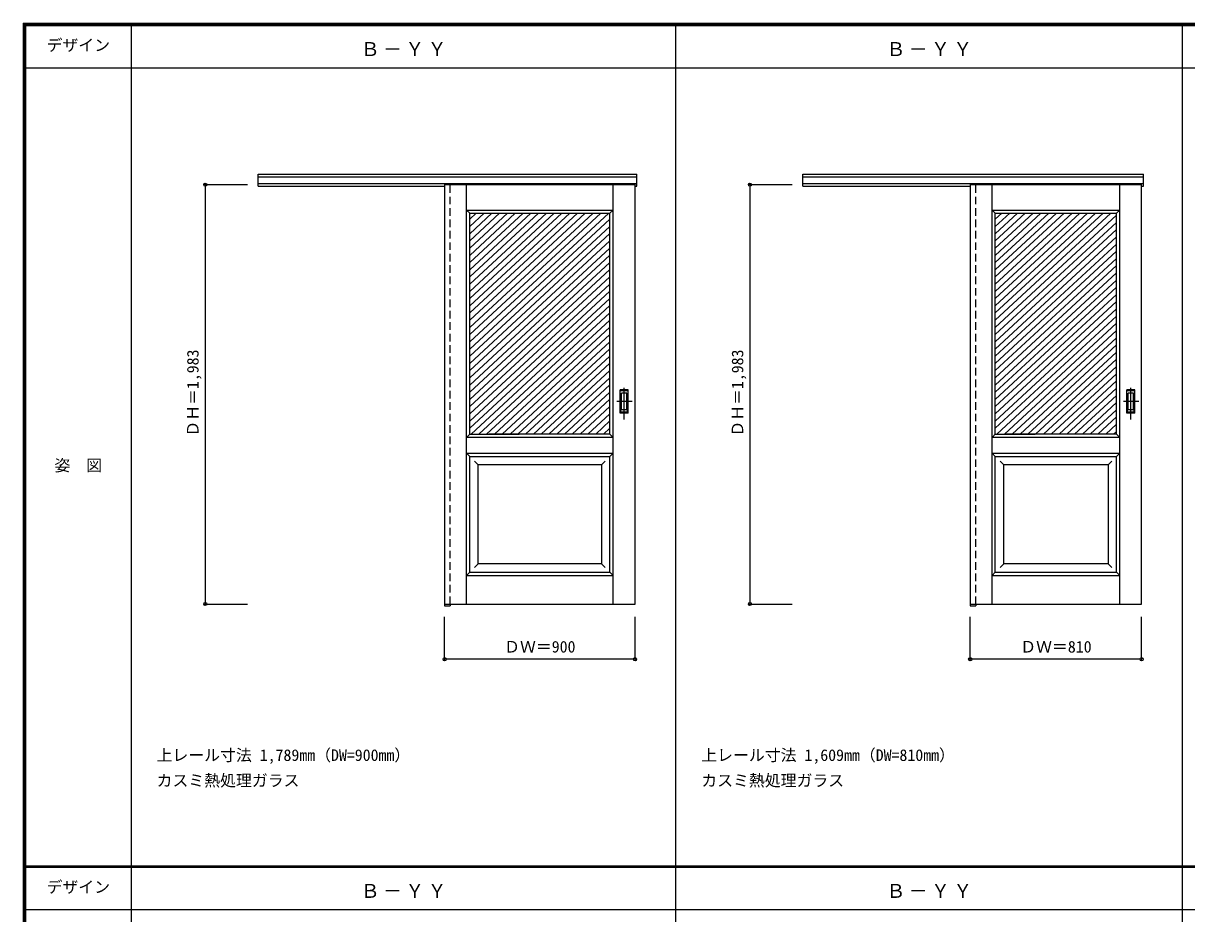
# Model space of a CAD drawing. Units: millimetres, scale not verified. Extents: x -6000 to 5700, y -4307 to 4175.
# Drawn here: x -6000 to -502, y -36 to 4175 of the extents above; entities that cross this region are included whole.
import ezdxf
from ezdxf.enums import TextEntityAlignment as Align

# ---------------------------------------------------------------- set-up
doc = ezdxf.new("R2010")
doc.units = ezdxf.units.MM
doc.header["$LTSCALE"] = 30
doc.header["$PDMODE"] = 32
doc.header["$PDSIZE"] = 15
doc.linetypes.add('CHAIN1', pattern=[8, 5, -1, 1, -1])
doc.linetypes.add('DASHED1', pattern=[1.8, 1.2, -0.6])
for name, color, linetype in [('0-2_扉', 7, 'Continuous'), ('0-4_枠', 3, 'Continuous'), ('0-6_引手', 7, 'Continuous'), ('0-A_文字', 7, 'Continuous'), ('0-B_寸法', 4, 'Continuous'), ('0-C_ハッチ', 4, 'Continuous'), ('F-1_枠', 6, 'Continuous'), ('F-A_文字', 7, 'Continuous')]:
    doc.layers.add(name, color=color, linetype=linetype)
doc.styles.add('ＭＳ ゴシック', font='')
doc.styles.get('ＭＳ ゴシック').set_extended_font_data('MS Gothic')

msp = doc.modelspace()

# ---------------------------------------------------------------- linework, layer by layer
at = {"layer": '0-2_扉'}
for p, q in [((-4009, 3412), (-4009, 1429)), ((-4009, 3412), (-3109, 3412)), ((-3905.5, 1429.62), (-3905.5, 3412)), ((-3212.5, 1429.62), (-3212.5, 3412)), ((-3109, 1429), (-3109, 3412)), ((-1525, 3412), (-1525, 1429)), ((-1525, 3412), (-715, 3412)), ((-1421.5, 1429), (-1421.5, 3412)), ((-818.5, 1429), (-818.5, 3412)), ((-715, 1429), (-715, 3412)), ((-3905.5, 3292), (-3890.5, 3277)), ((-3890.5, 2374.05), (-3890.5, 3277)), ((-3890.5, 3277), (-3227.5, 3277)), ((-3227.5, 2232), (-3227.5, 3277)), ((-1421.5, 3292), (-1406.5, 3277)), ((-1406.5, 2363.24), (-1406.5, 3277)), ((-1406.5, 3277), (-833.5, 3277)), ((-833.5, 2232), (-833.5, 3277)), ((-3890.31, 3094), (-3890.5, 3094)), ((-1406.31, 3094), (-1406.5, 3094)), ((-3890.5, 2232), (-3890.5, 2374.05)), ((-1406.5, 2232), (-1406.5, 2374.05)), ((-3905.5, 2217), (-3890.5, 2232)), ((-3890.5, 2232), (-3656.5, 2232)), ((-3227.5, 2232), (-3800.5, 2232)), ((-1421.5, 2217), (-1406.5, 2232)), ((-1406.5, 2232), (-1217.5, 2232)), ((-833.5, 2232), (-1361.5, 2232)), ((-3905.5, 2142), (-3890.5, 2127)), ((-3905.5, 2142), (-3212.5, 2142)), ((-3890.5, 2127), (-3227.5, 2127)), ((-3890.5, 1579), (-3890.5, 2127)), ((-3850.5, 2087), (-3868.18, 2104.68)), ((-3267.5, 2087), (-3249.82, 2104.68)), ((-3227.5, 2127), (-3212.5, 2142)), ((-3227.5, 1579), (-3227.5, 2127)), ((-1421.5, 2142), (-1406.5, 2127)), ((-1421.5, 2142), (-818.5, 2142)), ((-1406.5, 1579), (-1406.5, 2127)), ((-1366.46, 2087), (-1384.14, 2104.68)), ((-873.5, 2087), (-855.82, 2104.68)), ((-833.5, 1579), (-833.5, 2127)), ((-3267.5, 2087), (-3850.54, 2087)), ((-3850.54, 1619), (-3850.54, 2087)), ((-3267.5, 2087), (-3267.5, 1619)), ((-873.5, 2087), (-1366.5, 2087)), ((-1366.5, 1619), (-1366.5, 2087)), ((-873.5, 2087), (-873.5, 1619)), ((-3850.54, 1619), (-3868.21, 1601.32)), ((-3850.54, 1619), (-3850.54, 1620.43)), ((-3267.5, 1619), (-3850.54, 1619)), ((-3267.5, 1619), (-3249.82, 1601.32)), ((-1366.5, 1619), (-1384.18, 1601.32)), ((-1366.5, 1619), (-1366.5, 1620.43)), ((-873.5, 1619), (-1366.5, 1619)), ((-873.5, 1619), (-855.82, 1601.32)), ((-3890.5, 1579), (-3905.5, 1564)), ((-3905.5, 1564), (-3212.5, 1564)), ((-1406.5, 1579), (-1421.5, 1564)), ((-1421.5, 1564), (-818.5, 1564)), ((-4009, 1429), (-3109, 1429)), ((-1525, 1429), (-715, 1429))]:
    msp.add_line(p, q, dxfattribs=at)
for points in [[(-3905.5, 3292), (-3212.5, 3292), (-3227.5, 3277)], [(-1421.5, 3292), (-818.5, 3292), (-833.5, 3277)], [(-3227.5, 2232), (-3212.5, 2217), (-3905.5, 2217)], [(-833.5, 2232), (-818.5, 2217), (-1421.5, 2217)], [(-1406.5, 2127), (-833.5, 2127), (-818.5, 2142)], [(-3890.5, 1579), (-3227.5, 1579), (-3212.5, 1564)], [(-1406.5, 1579), (-833.5, 1579), (-818.5, 1564)]]:
    msp.add_lwpolyline(points, dxfattribs=at)
at = {"layer": '0-4_枠'}
for p, q in [((-4890, 3462), (-3101, 3462)), ((-4890, 3405), (-4890, 3462)), ((-4890, 3449), (-3101, 3449)), ((-4890, 3417), (-3101, 3417)), ((-4010, 3417), (-4010, 1420)), ((-3982, 3412), (-3982, 3417)), ((-2316, 3462), (-707, 3462)), ((-2316, 3405), (-2316, 3462)), ((-2316, 3449), (-707, 3449)), ((-2316, 3417), (-707, 3417)), ((-1526, 3417), (-1526, 1420)), ((-1498, 3412), (-1498, 3417)), ((-4890, 3405), (-4009, 3405)), ((-2316, 3405), (-1525, 3405)), ((-4010, 1420), (-3982, 1420)), ((-3982, 1429), (-3982, 1420)), ((-1526, 1420), (-1498, 1420)), ((-1498, 1429), (-1498, 1420))]:
    msp.add_line(p, q, dxfattribs=at)
at = {"layer": '0-4_枠', "color": 4, "linetype": 'DASHED1'}
for p, q in [((-3982, 1429), (-3982, 3412)), ((-1498, 1429), (-1498, 3412))]:
    msp.add_line(p, q, dxfattribs=at)
at = {"layer": '0-4_枠'}
for points in [[(-3109, 3405), (-3101, 3405), (-3101, 3462)], [(-715, 3405), (-707, 3405), (-707, 3462)]]:
    msp.add_lwpolyline(points, dxfattribs=at)
at = {"layer": '0-6_引手'}
for p, q in [((-3141, 2441.5), (-3179, 2441.5)), ((-3179, 2331.5), (-3179, 2441.5)), ((-3147.5, 2425.5), (-3172.5, 2425.5)), ((-3172.5, 2347.5), (-3172.5, 2425.5)), ((-3147.5, 2347.5), (-3147.5, 2425.5)), ((-3141, 2331.5), (-3141, 2441.5)), ((-747, 2441.5), (-785, 2441.5)), ((-785, 2331.5), (-785, 2441.5)), ((-753.5, 2425.5), (-778.5, 2425.5)), ((-778.5, 2347.5), (-778.5, 2425.5)), ((-753.5, 2347.5), (-753.5, 2425.5)), ((-747, 2331.5), (-747, 2441.5)), ((-3141, 2331.5), (-3179, 2331.5)), ((-3147.5, 2347.5), (-3172.5, 2347.5)), ((-747, 2331.5), (-785, 2331.5)), ((-753.5, 2347.5), (-778.5, 2347.5))]:
    msp.add_line(p, q, dxfattribs=at)
at = {"layer": '0-6_引手', "linetype": 'DASHED1'}
for p, q in [((-3176, 2335.5), (-3176, 2437.5)), ((-782, 2335.5), (-782, 2437.5)), ((-750, 2437.5), (-782, 2437.5)), ((-750, 2335.5), (-750, 2437.5)), ((-3144, 2335.5), (-3176, 2335.5)), ((-750, 2335.5), (-782, 2335.5))]:
    msp.add_line(p, q, dxfattribs=at)
at = {"layer": '0-6_引手', "linetype": 'CHAIN1'}
for p, q in [((-3160, 2301.27), (-3160, 2472.12)), ((-766, 2301.27), (-766, 2472.12)), ((-3121.93, 2386.5), (-3194.44, 2386.5)), ((-727.93, 2386.5), (-800.44, 2386.5))]:
    msp.add_line(p, q, dxfattribs=at)
at = {"layer": '0-6_引手', "linetype": 'DASHED1'}
msp.add_lwpolyline([(-3144, 2335.5), (-3144, 2437.5), (-3176, 2437.5)], dxfattribs=at)
at = {"layer": '0-B_寸法'}
for p, q in [((-5140, 3412), (-5140, 1429)), ((-5140, 3412), (-4940, 3412)), ((-2566, 3412), (-2566, 1429)), ((-2566, 3412), (-2366, 3412)), ((-5140, 1429), (-4940, 1429)), ((-2566, 1429), (-2366, 1429)), ((-4009, 1168), (-4009, 1368)), ((-3109, 1168), (-3109, 1368)), ((-1525, 1168), (-1525, 1368)), ((-715, 1168), (-715, 1368)), ((-3109, 1168), (-4009, 1168)), ((-715, 1168), (-1525, 1168))]:
    msp.add_line(p, q, dxfattribs=at)
at = {"layer": '0-B_寸法', "color": 7}
for p in [(-5140, 3412), (-2566, 3412), (-5140, 1429), (-2566, 1429), (-4009, 1168), (-3109, 1168), (-1525, 1168), (-715, 1168)]:
    msp.add_point(p, dxfattribs=at)
at = {"layer": '0-C_ハッチ'}
for p, q in [((-3822.36, 3277), (-3890.5, 3213.9)), ((-3785.56, 3277), (-3890.5, 3179.83)), ((-3748.76, 3277), (-3890.5, 3145.76)), ((-3711.97, 3277), (-3890.5, 3111.69)), ((-3859.15, 3277), (-3890.5, 3247.97)), ((-3675.17, 3277), (-3890.5, 3077.62)), ((-3638.37, 3277), (-3890.5, 3043.55)), ((-3601.58, 3277), (-3890.5, 3009.48)), ((-3564.78, 3277), (-3890.5, 2975.41)), ((-3527.98, 3277), (-3890.5, 2941.33)), ((-3491.18, 3277), (-3890.5, 2907.26)), ((-3454.39, 3277), (-3890.5, 2873.19)), ((-3417.59, 3277), (-3890.5, 2839.12)), ((-3380.79, 3277), (-3890.5, 2805.05)), ((-3233.61, 3277), (-3890.5, 2668.77)), ((-3344, 3277), (-3890.5, 2770.98)), ((-3307.2, 3277), (-3890.5, 2736.91)), ((-3270.4, 3277), (-3890.5, 2702.84)), ((-3227.5, 3248.58), (-3890.5, 2634.7)), ((-1338.36, 3277), (-1406.5, 3213.9)), ((-1301.56, 3277), (-1406.5, 3179.83)), ((-1264.76, 3277), (-1406.5, 3145.76)), ((-1227.97, 3277), (-1406.5, 3111.69)), ((-1375.15, 3277), (-1406.5, 3247.97)), ((-1191.17, 3277), (-1406.5, 3077.62)), ((-1154.37, 3277), (-1406.5, 3043.55)), ((-1117.58, 3277), (-1406.5, 3009.48)), ((-1080.78, 3277), (-1406.5, 2975.41)), ((-1043.98, 3277), (-1406.5, 2941.33)), ((-1007.18, 3277), (-1406.5, 2907.26)), ((-970.39, 3277), (-1406.5, 2873.19)), ((-933.59, 3277), (-1406.5, 2839.12)), ((-896.79, 3277), (-1406.5, 2805.05)), ((-860, 3277), (-1406.5, 2770.98)), ((-833.5, 3267.46), (-1406.5, 2736.91)), ((-3227.5, 3214.51), (-3890.5, 2600.62)), ((-833.5, 3233.39), (-1406.5, 2702.84)), ((-833.5, 3199.32), (-1406.5, 2668.77)), ((-3227.5, 3180.44), (-3890.5, 2566.55)), ((-3227.5, 3146.37), (-3890.5, 2532.48)), ((-833.5, 3165.25), (-1406.5, 2634.7)), ((-3227.5, 3112.3), (-3890.5, 2498.41)), ((-833.5, 3131.18), (-1406.5, 2600.62)), ((-833.5, 3097.11), (-1406.5, 2566.55)), ((-3227.5, 3078.23), (-3890.5, 2464.34)), ((-3227.5, 3044.16), (-3890.5, 2430.27)), ((-833.5, 3063.04), (-1406.5, 2532.48)), ((-833.5, 3028.97), (-1406.5, 2498.41)), ((-3227.5, 3010.09), (-3890.5, 2396.2)), ((-3227.5, 2976.02), (-3890.5, 2362.13)), ((-833.5, 2994.9), (-1406.5, 2464.34)), ((-3227.5, 2941.94), (-3890.5, 2328.06)), ((-833.5, 2960.82), (-1406.5, 2430.27)), ((-833.5, 2926.75), (-1406.5, 2396.2)), ((-3227.5, 2907.87), (-3890.5, 2293.98)), ((-3227.5, 2873.8), (-3890.5, 2259.91)), ((-833.5, 2892.68), (-1406.5, 2362.13)), ((-3227.5, 2839.73), (-3883.85, 2232)), ((-3227.5, 2805.66), (-3847.05, 2232)), ((-833.5, 2858.61), (-1406.5, 2328.06)), ((-833.5, 2824.54), (-1406.5, 2293.98)), ((-3227.5, 2771.59), (-3810.26, 2232)), ((-833.5, 2790.47), (-1406.5, 2259.91)), ((-833.5, 2756.4), (-1399.85, 2232)), ((-3227.5, 2737.52), (-3773.46, 2232)), ((-3227.5, 2703.45), (-3736.66, 2232)), ((-833.5, 2722.33), (-1363.05, 2232)), ((-3227.5, 2669.38), (-3699.87, 2232)), ((-833.5, 2688.26), (-1326.26, 2232)), ((-833.5, 2654.19), (-1289.46, 2232)), ((-3227.5, 2635.31), (-3663.07, 2232)), ((-3227.5, 2601.23), (-3626.27, 2232)), ((-833.5, 2620.11), (-1252.66, 2232)), ((-833.5, 2586.04), (-1215.87, 2232)), ((-3227.5, 2567.16), (-3589.48, 2232)), ((-3227.5, 2533.09), (-3552.68, 2232)), ((-833.5, 2551.97), (-1179.07, 2232)), ((-3227.5, 2499.02), (-3515.88, 2232)), ((-833.5, 2517.9), (-1142.27, 2232)), ((-833.5, 2483.83), (-1105.48, 2232)), ((-3227.5, 2464.95), (-3479.09, 2232)), ((-3227.5, 2430.88), (-3442.29, 2232)), ((-833.5, 2449.76), (-1068.68, 2232)), ((-3227.5, 2396.81), (-3405.49, 2232)), ((-833.5, 2415.69), (-1031.88, 2232)), ((-833.5, 2381.62), (-995.09, 2232)), ((-3227.5, 2362.74), (-3368.7, 2232)), ((-3227.5, 2328.67), (-3331.9, 2232)), ((-833.5, 2347.55), (-958.29, 2232)), ((-833.5, 2313.47), (-921.49, 2232)), ((-3227.5, 2294.59), (-3295.1, 2232)), ((-3227.5, 2260.52), (-3258.31, 2232)), ((-833.5, 2279.4), (-884.7, 2232)), ((-833.5, 2245.33), (-847.9, 2232))]:
    msp.add_line(p, q, dxfattribs=at)
at = {"layer": 'F-1_枠'}
for p, q in [((-6000, 4175), (5700, 4175)), ((-6000, 4175), (-6000, -4205)), ((-6000, 4170), (5700, 4170)), ((-6000, 4165), (5700, 4165)), ((-5995, 4175), (-5995, -4205)), ((-5990, 4175), (-5990, -4205)), ((-5490, 4175), (-5490, -3790)), ((-2916, -3790), (-2916, 4175)), ((-522, -3790), (-522, 4175)), ((-6000, 3965), (5700, 3965)), ((-6000, 190.5), (5700, 190.5)), ((-6000, 187.5), (5700, 187.5)), ((-6000, 184.5), (5700, 184.5)), ((-6000, -15.5), (5700, -15.5))]:
    msp.add_line(p, q, dxfattribs=at)

# ---------------------------------------------------------------- texts
at = {"layer": '0-A_文字', "style": 'ＭＳ ゴシック'}
for s, p in [('上レール寸法 1,789mm（DW=900mm）', (-5370, 670.5)), ('上レール寸法 1,609mm（DW=810mm）', (-2796, 670.5)), ('カスミ熱処理ガラス', (-5370, 550.5)), ('カスミ熱処理ガラス', (-2796, 550.5))]:
    msp.add_text(s, height=54.99, dxfattribs=at).set_placement(p, align=Align.BOTTOM_LEFT)
at = {"layer": '0-A_文字', "char_height": 65.98, "attachment_point": 7, "style": 'ＭＳ ゴシック'}
for insert in [(-4405.5, 4020), (-1921.5, 4020), (-4405.5, 39.5), (-1921.5, 39.5)]:
    msp.add_mtext('\\T1.17;Ｂ－ＹＹ', dxfattribs=dict(at, insert=insert))
at = {"layer": '0-B_寸法', "color": 7, "style": 'ＭＳ ゴシック'}
for p in [(-5155, 2220.25), (-2581, 2220.25)]:
    msp.add_text('ＤＨ＝1,983', height=54.99, rotation=90, dxfattribs=at).set_placement(p, align=Align.BOTTOM_LEFT)
for s, p in [('ＤＷ＝900', (-3727.75, 1183)), ('ＤＷ＝810', (-1288.75, 1183))]:
    msp.add_text(s, height=54.99, dxfattribs=at).set_placement(p, align=Align.BOTTOM_LEFT)
at = {"layer": 'F-A_文字', "style": 'ＭＳ ゴシック'}
for s, p in [('デザイン', (-5890, 4027.5)), ('姿\u3000図', (-5852.5, 2040.25)), ('デザイン', (-5890, 47))]:
    msp.add_text(s, height=54.99, dxfattribs=at).set_placement(p, align=Align.BOTTOM_LEFT)

doc.saveas('drawing.dxf')
